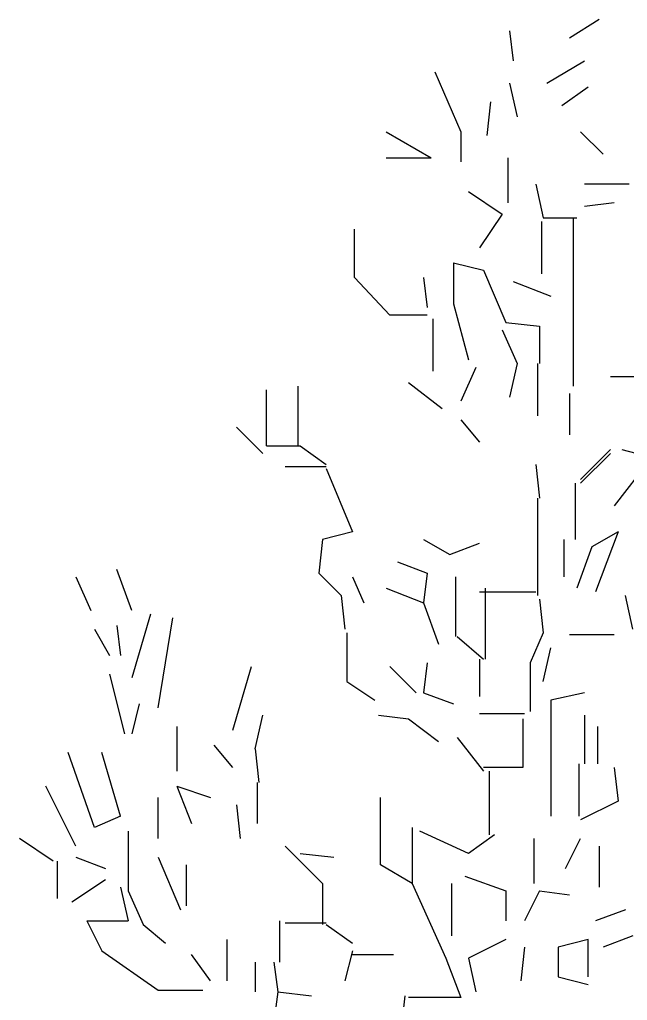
# Model space of a CAD drawing. Header units: metres. Extents: x -2.5 to 2, y 0 to 11.
# Drawn here: x -0.659 to 0.164, y 9.624 to 10.953 of the extents above; entities that cross this region are included whole.
import ezdxf

# ---------------------------------------------------------------- set-up
doc = ezdxf.new("R2010")
doc.units = ezdxf.units.M
doc.header["$LTSCALE"] = 0.2

msp = doc.modelspace()

# ---------------------------------------------------------------- linework, layer by layer
at = {"linetype": 'Continuous'}
for p, q in [((0.1258, 10.9525), (0.0853, 10.9272)), ((0.0043, 10.9373), (0.0093, 10.8968)), ((0.0043, 10.9373), (0.0093, 10.8968)), ((0.0043, 10.9373), (0.0093, 10.8968)), ((0.0043, 10.9373), (0.0093, 10.8968)), ((0.0043, 10.9373), (0.0093, 10.8968)), ((0.0043, 10.9373), (0.0093, 10.8968)), ((0.0043, 10.9373), (0.0093, 10.8968)), ((0.0043, 10.9373), (0.0093, 10.8968)), ((0.0043, 10.9373), (0.0093, 10.8968)), ((0.0043, 10.9373), (0.0093, 10.8968)), ((0.0043, 10.9373), (0.0093, 10.8968)), ((0.0043, 10.9373), (0.0093, 10.8968)), ((0.0043, 10.9373), (0.0093, 10.8968)), ((0.0043, 10.9373), (0.0093, 10.8968)), ((0.0043, 10.9373), (0.0093, 10.8968)), ((0.0043, 10.9373), (0.0093, 10.8968)), ((0.0043, 10.9373), (0.0093, 10.8968)), ((0.0043, 10.9373), (0.0093, 10.8968)), ((0.0043, 10.9373), (0.0093, 10.8968)), ((0.0549, 10.8664), (0.1056, 10.8968)), ((0.0549, 10.8664), (0.1056, 10.8968)), ((0.0549, 10.8664), (0.1056, 10.8968)), ((0.0549, 10.8664), (0.1056, 10.8968)), ((0.0549, 10.8664), (0.1056, 10.8968)), ((-0.0971, 10.8816), (-0.0616, 10.8006)), ((-0.0971, 10.8816), (-0.0616, 10.8006)), ((-0.0971, 10.8816), (-0.0616, 10.8006)), ((0.0043, 10.8664), (0.0144, 10.8208)), ((0.0043, 10.8664), (0.0144, 10.8208)), ((0.0043, 10.8664), (0.0144, 10.8208)), ((0.0043, 10.8664), (0.0144, 10.8208)), ((0.0043, 10.8664), (0.0144, 10.8208)), ((0.0043, 10.8664), (0.0144, 10.8208)), ((0.0752, 10.836), (0.1107, 10.8614)), ((0.0752, 10.836), (0.1107, 10.8614)), ((0.0752, 10.836), (0.1107, 10.8614)), ((0.0752, 10.836), (0.1107, 10.8614)), ((0.0752, 10.836), (0.1107, 10.8614)), ((-0.0261, 10.7955), (-0.0211, 10.8411)), ((-0.0261, 10.7955), (-0.0211, 10.8411)), ((-0.0261, 10.7955), (-0.0211, 10.8411)), ((-0.0261, 10.7955), (-0.0211, 10.8411)), ((-0.0261, 10.7955), (-0.0211, 10.8411)), ((-0.1629, 10.8006), (-0.1021, 10.7651)), ((-0.1629, 10.8006), (-0.1021, 10.7651)), ((-0.0616, 10.8006), (-0.0616, 10.76)), ((-0.0616, 10.8006), (-0.0616, 10.76)), ((-0.0616, 10.8006), (-0.0616, 10.76)), ((0.1005, 10.8006), (0.1309, 10.7702)), ((0.1005, 10.8006), (0.1309, 10.7702)), ((0.1005, 10.8006), (0.1309, 10.7702)), ((0.1005, 10.8006), (0.1309, 10.7702)), ((0.1005, 10.8006), (0.1309, 10.7702)), ((0.1005, 10.8006), (0.1309, 10.7702)), ((0.1005, 10.8006), (0.1309, 10.7702)), ((0.1005, 10.8006), (0.1309, 10.7702)), ((0.1005, 10.8006), (0.1309, 10.7702)), ((0.1005, 10.8006), (0.1309, 10.7702)), ((-0.1629, 10.7651), (-0.1021, 10.7651)), ((-0.1629, 10.7651), (-0.1021, 10.7651)), ((-0.1629, 10.7651), (-0.1021, 10.7651)), ((-0.1629, 10.7651), (-0.1021, 10.7651)), ((-0.1629, 10.7651), (-0.1021, 10.7651)), ((-0.1629, 10.7651), (-0.1021, 10.7651)), ((-0.1629, 10.7651), (-0.1021, 10.7651)), ((-0.1629, 10.7651), (-0.1021, 10.7651)), ((-0.1629, 10.7651), (-0.1021, 10.7651)), ((-0.1629, 10.7651), (-0.1021, 10.7651)), ((-0.1629, 10.7651), (-0.1021, 10.7651)), ((-0.1629, 10.7651), (-0.1021, 10.7651)), ((-0.1629, 10.7651), (-0.1021, 10.7651)), ((-0.1629, 10.7651), (-0.1021, 10.7651)), ((-0.1629, 10.7651), (-0.1021, 10.7651)), ((-0.1629, 10.7651), (-0.1021, 10.7651)), ((-0.1629, 10.7651), (-0.1021, 10.7651)), ((-0.1629, 10.7651), (-0.1021, 10.7651)), ((-0.1629, 10.7651), (-0.1021, 10.7651)), ((-0.1629, 10.7651), (-0.1021, 10.7651)), ((-0.1629, 10.7651), (-0.1021, 10.7651)), ((-0.1629, 10.7651), (-0.1021, 10.7651)), ((-0.1629, 10.7651), (-0.1021, 10.7651)), ((-0.1629, 10.7651), (-0.1021, 10.7651)), ((-0.1629, 10.7651), (-0.1021, 10.7651)), ((-0.1629, 10.7651), (-0.1021, 10.7651)), ((-0.1629, 10.7651), (-0.1021, 10.7651)), ((-0.1629, 10.7651), (-0.1021, 10.7651)), ((-0.1629, 10.7651), (-0.1021, 10.7651)), ((0.0017, 10.7651), (0.0017, 10.7043)), ((0.0017, 10.7651), (0.0017, 10.7043)), ((0.0017, 10.7651), (0.0017, 10.7043)), ((0.0397, 10.7296), (0.0498, 10.684)), ((0.0397, 10.7296), (0.0498, 10.684)), ((0.0397, 10.7296), (0.0498, 10.684)), ((0.0397, 10.7296), (0.0498, 10.684)), ((0.1664, 10.7296), (0.1056, 10.7296)), ((0.1664, 10.7296), (0.1056, 10.7296)), ((-0.0515, 10.7195), (-0.0059, 10.6891)), ((-0.0515, 10.7195), (-0.0059, 10.6891)), ((-0.0515, 10.7195), (-0.0059, 10.6891)), ((-0.0515, 10.7195), (-0.0059, 10.6891)), ((-0.0515, 10.7195), (-0.0059, 10.6891)), ((-0.0515, 10.7195), (-0.0059, 10.6891)), ((-0.0515, 10.7195), (-0.0059, 10.6891)), ((-0.0515, 10.7195), (-0.0059, 10.6891)), ((-0.0515, 10.7195), (-0.0059, 10.6891)), ((-0.0515, 10.7195), (-0.0059, 10.6891)), ((-0.0515, 10.7195), (-0.0059, 10.6891)), ((-0.0515, 10.7195), (-0.0059, 10.6891)), ((0.1461, 10.7043), (0.1056, 10.6992)), ((0.1461, 10.7043), (0.1056, 10.6992)), ((0.1461, 10.7043), (0.1056, 10.6992)), ((0.1461, 10.7043), (0.1056, 10.6992)), ((0.1461, 10.7043), (0.1056, 10.6992)), ((0.1461, 10.7043), (0.1056, 10.6992)), ((0.1461, 10.7043), (0.1056, 10.6992)), ((0.1461, 10.7043), (0.1056, 10.6992)), ((0.1461, 10.7043), (0.1056, 10.6992)), ((0.1461, 10.7043), (0.1056, 10.6992)), ((0.1461, 10.7043), (0.1056, 10.6992)), ((0.1461, 10.7043), (0.1056, 10.6992)), ((0.1461, 10.7043), (0.1056, 10.6992)), ((0.1461, 10.7043), (0.1056, 10.6992)), ((0.1461, 10.7043), (0.1056, 10.6992)), ((0.1461, 10.7043), (0.1056, 10.6992)), ((-0.0059, 10.6891), (-0.0363, 10.6435)), ((-0.0059, 10.6891), (-0.0363, 10.6435)), ((-0.0059, 10.6891), (-0.0363, 10.6435)), ((-0.0059, 10.6891), (-0.0363, 10.6435)), ((-0.0059, 10.6891), (-0.0363, 10.6435)), ((-0.0059, 10.6891), (-0.0363, 10.6435)), ((-0.0059, 10.6891), (-0.0363, 10.6435)), ((-0.0059, 10.6891), (-0.0363, 10.6435)), ((0.0498, 10.684), (0.0954, 10.684)), ((0.0498, 10.684), (0.0954, 10.684)), ((0.0498, 10.684), (0.0954, 10.684)), ((0.0498, 10.684), (0.0954, 10.684)), ((0.0498, 10.684), (0.0954, 10.684)), ((0.0498, 10.684), (0.0954, 10.684)), ((0.0498, 10.684), (0.0954, 10.684)), ((0.0498, 10.684), (0.0954, 10.684)), ((0.0904, 10.684), (0.0904, 10.4561)), ((0.0904, 10.684), (0.0904, 10.4561)), ((0.0904, 10.684), (0.0904, 10.4561)), ((0.0904, 10.684), (0.0904, 10.4561)), ((0.0904, 10.684), (0.0904, 10.4561)), ((0.0904, 10.684), (0.0904, 10.4561)), ((0.0904, 10.684), (0.0904, 10.4561)), ((0.0904, 10.684), (0.0904, 10.4561)), ((0.0904, 10.684), (0.0904, 10.4561)), ((-0.206, 10.603), (-0.206, 10.6688)), ((-0.206, 10.603), (-0.206, 10.6688)), ((-0.206, 10.603), (-0.206, 10.6688)), ((-0.206, 10.603), (-0.206, 10.6688)), ((-0.206, 10.603), (-0.206, 10.6688)), ((-0.206, 10.603), (-0.206, 10.6688)), ((-0.206, 10.603), (-0.206, 10.6688)), ((-0.206, 10.603), (-0.206, 10.6688)), ((0.0473, 10.679), (0.0473, 10.6081)), ((0.0473, 10.679), (0.0473, 10.6081)), ((0.0473, 10.679), (0.0473, 10.6081)), ((-0.0717, 10.6233), (-0.0312, 10.6131)), ((-0.0717, 10.6233), (-0.0717, 10.5675)), ((-0.0717, 10.6233), (-0.0312, 10.6131)), ((-0.0717, 10.6233), (-0.0717, 10.5675)), ((-0.0717, 10.6233), (-0.0312, 10.6131)), ((-0.0717, 10.6233), (-0.0717, 10.5675)), ((-0.0717, 10.6233), (-0.0312, 10.6131)), ((-0.0717, 10.6233), (-0.0717, 10.5675)), ((-0.0717, 10.6233), (-0.0717, 10.5675)), ((-0.0717, 10.6233), (-0.0312, 10.6131)), ((-0.0717, 10.6233), (-0.0717, 10.5675)), ((-0.1579, 10.5523), (-0.206, 10.603)), ((-0.1579, 10.5523), (-0.206, 10.603)), ((-0.1579, 10.5523), (-0.206, 10.603)), ((-0.1579, 10.5523), (-0.206, 10.603)), ((-0.1579, 10.5523), (-0.206, 10.603)), ((-0.1579, 10.5523), (-0.206, 10.603)), ((-0.1579, 10.5523), (-0.206, 10.603)), ((-0.1579, 10.5523), (-0.206, 10.603)), ((-0.1123, 10.603), (-0.1072, 10.5625)), ((-0.1123, 10.603), (-0.1072, 10.5625)), ((-0.1123, 10.603), (-0.1072, 10.5625)), ((-0.1123, 10.603), (-0.1072, 10.5625)), ((-0.1123, 10.603), (-0.1072, 10.5625)), ((-0.1123, 10.603), (-0.1072, 10.5625)), ((-0.1123, 10.603), (-0.1072, 10.5625)), ((-0.1123, 10.603), (-0.1072, 10.5625)), ((-0.1123, 10.603), (-0.1072, 10.5625)), ((-0.0312, 10.6131), (-0.0008, 10.5422)), ((-0.0312, 10.6131), (-0.0008, 10.5422)), ((-0.0312, 10.6131), (-0.0008, 10.5422)), ((-0.0312, 10.6131), (-0.0008, 10.5422)), ((-0.0312, 10.6131), (-0.0008, 10.5422)), ((-0.0312, 10.6131), (-0.0008, 10.5422)), ((-0.0312, 10.6131), (-0.0008, 10.5422)), ((-0.0312, 10.6131), (-0.0008, 10.5422)), ((-0.0312, 10.6131), (-0.0008, 10.5422)), ((-0.0312, 10.6131), (-0.0008, 10.5422)), ((0.0093, 10.5979), (0.06, 10.5777)), ((0.0093, 10.5979), (0.06, 10.5777)), ((0.0093, 10.5979), (0.06, 10.5777)), ((-0.0717, 10.5675), (-0.0515, 10.4915)), ((-0.0717, 10.5675), (-0.0515, 10.4915)), ((-0.0717, 10.5675), (-0.0515, 10.4915)), ((-0.0717, 10.5675), (-0.0515, 10.4915)), ((-0.0717, 10.5675), (-0.0515, 10.4915)), ((-0.0717, 10.5675), (-0.0515, 10.4915)), ((-0.0717, 10.5675), (-0.0515, 10.4915)), ((-0.0717, 10.5675), (-0.0515, 10.4915)), ((-0.1072, 10.5523), (-0.1579, 10.5523)), ((-0.1072, 10.5523), (-0.1579, 10.5523)), ((-0.1072, 10.5523), (-0.1579, 10.5523)), ((-0.1072, 10.5523), (-0.1579, 10.5523)), ((-0.1072, 10.5523), (-0.1579, 10.5523)), ((-0.1072, 10.5523), (-0.1579, 10.5523)), ((-0.1072, 10.5523), (-0.1579, 10.5523)), ((-0.1072, 10.5523), (-0.1579, 10.5523)), ((-0.0996, 10.5473), (-0.0996, 10.4763)), ((-0.0996, 10.5473), (-0.0996, 10.4763)), ((-0.0996, 10.5473), (-0.0996, 10.4763)), ((-0.0996, 10.5473), (-0.0996, 10.4763)), ((-0.0008, 10.5422), (0.0448, 10.5371)), ((-0.0008, 10.5422), (0.0448, 10.5371)), ((-0.0008, 10.5422), (0.0448, 10.5371)), ((-0.0008, 10.5422), (0.0448, 10.5371)), ((-0.0008, 10.5422), (0.0448, 10.5371)), ((-0.0008, 10.5422), (0.0448, 10.5371)), ((-0.0008, 10.5422), (0.0448, 10.5371)), ((-0.0008, 10.5422), (0.0448, 10.5371)), ((-0.0008, 10.5422), (0.0448, 10.5371)), ((-0.0008, 10.5422), (0.0448, 10.5371)), ((-0.0008, 10.5422), (0.0448, 10.5371)), ((-0.0008, 10.5422), (0.0448, 10.5371)), ((-0.0008, 10.5422), (0.0448, 10.5371)), ((-0.0008, 10.5422), (0.0448, 10.5371)), ((-0.0008, 10.5422), (0.0448, 10.5371)), ((-0.0008, 10.5422), (0.0448, 10.5371)), ((-0.0008, 10.5422), (0.0448, 10.5371)), ((0.0448, 10.5371), (0.0448, 10.4865)), ((0.0448, 10.5371), (0.0448, 10.4865)), ((-0.0059, 10.5321), (0.0144, 10.4865)), ((-0.0059, 10.5321), (0.0144, 10.4865)), ((-0.0059, 10.5321), (0.0144, 10.4865)), ((-0.0059, 10.5321), (0.0144, 10.4865)), ((-0.0059, 10.5321), (0.0144, 10.4865)), ((-0.0059, 10.5321), (0.0144, 10.4865)), ((-0.0059, 10.5321), (0.0144, 10.4865)), ((-0.0059, 10.5321), (0.0144, 10.4865)), ((-0.0059, 10.5321), (0.0144, 10.4865)), ((-0.0059, 10.5321), (0.0144, 10.4865)), ((0.0144, 10.4865), (0.0043, 10.4409)), ((0.0144, 10.4865), (0.0043, 10.4409)), ((0.0144, 10.4865), (0.0043, 10.4409)), ((0.0144, 10.4865), (0.0043, 10.4409)), ((0.0422, 10.4865), (0.0422, 10.4156)), ((0.0422, 10.4865), (0.0422, 10.4156)), ((0.0422, 10.4865), (0.0422, 10.4156)), ((0.0422, 10.4865), (0.0422, 10.4156)), ((0.0422, 10.4865), (0.0422, 10.4156)), ((0.0422, 10.4865), (0.0422, 10.4156)), ((0.0422, 10.4865), (0.0422, 10.4156)), ((0.0422, 10.4865), (0.0422, 10.4156)), ((-0.0413, 10.4814), (-0.0616, 10.4358)), ((-0.0413, 10.4814), (-0.0616, 10.4358)), ((-0.0413, 10.4814), (-0.0616, 10.4358)), ((-0.0413, 10.4814), (-0.0616, 10.4358)), ((-0.282, 10.375), (-0.282, 10.4561)), ((-0.282, 10.375), (-0.282, 10.4561)), ((-0.282, 10.375), (-0.282, 10.4561)), ((-0.282, 10.375), (-0.282, 10.4561)), ((-0.282, 10.375), (-0.282, 10.4561)), ((-0.282, 10.375), (-0.282, 10.4561)), ((-0.282, 10.375), (-0.282, 10.4561)), ((-0.1325, 10.4611), (-0.0869, 10.4257)), ((-0.1325, 10.4611), (-0.0869, 10.4257)), ((-0.1325, 10.4611), (-0.0869, 10.4257)), ((-0.1325, 10.4611), (-0.0869, 10.4257)), ((-0.1325, 10.4611), (-0.0869, 10.4257)), ((-0.1325, 10.4611), (-0.0869, 10.4257)), ((-0.1325, 10.4611), (-0.0869, 10.4257)), ((-0.1325, 10.4611), (-0.0869, 10.4257)), ((0.2424, 10.4687), (0.141, 10.4687)), ((0.2424, 10.4687), (0.141, 10.4687)), ((-0.325, 10.375), (-0.325, 10.451)), ((-0.325, 10.375), (-0.325, 10.451)), ((-0.325, 10.375), (-0.325, 10.451)), ((0.0853, 10.4459), (0.0853, 10.3902)), ((0.0853, 10.4459), (0.0853, 10.3902)), ((0.0853, 10.4459), (0.0853, 10.3902)), ((0.0853, 10.4459), (0.0853, 10.3902)), ((0.0853, 10.4459), (0.0853, 10.3902)), ((0.0853, 10.4459), (0.0853, 10.3902)), ((-0.0616, 10.4105), (-0.0363, 10.3801)), ((-0.0616, 10.4105), (-0.0363, 10.3801)), ((-0.0616, 10.4105), (-0.0363, 10.3801)), ((-0.0616, 10.4105), (-0.0363, 10.3801)), ((-0.0616, 10.4105), (-0.0363, 10.3801)), ((-0.0616, 10.4105), (-0.0363, 10.3801)), ((-0.3301, 10.3649), (-0.3656, 10.4004)), ((-0.3301, 10.3649), (-0.3656, 10.4004)), ((-0.3301, 10.3649), (-0.3656, 10.4004)), ((-0.325, 10.375), (-0.2794, 10.375)), ((-0.325, 10.375), (-0.2794, 10.375)), ((-0.2794, 10.375), (-0.244, 10.3497)), ((0.141, 10.37), (0.1005, 10.3294)), ((0.141, 10.37), (0.1005, 10.3294)), ((0.141, 10.37), (0.1005, 10.3294)), ((0.141, 10.37), (0.1005, 10.3294)), ((0.141, 10.37), (0.1005, 10.3294)), ((0.141, 10.37), (0.1005, 10.3294)), ((0.141, 10.37), (0.1005, 10.3294)), ((0.141, 10.37), (0.1005, 10.3294)), ((0.141, 10.37), (0.1005, 10.3294)), ((0.141, 10.37), (0.1005, 10.3294)), ((0.141, 10.37), (0.1005, 10.3294)), ((0.141, 10.37), (0.1005, 10.3294)), ((0.141, 10.37), (0.1005, 10.3294)), ((0.141, 10.37), (0.1005, 10.3294)), ((0.141, 10.37), (0.1005, 10.3294)), ((0.141, 10.37), (0.1005, 10.3294)), ((0.141, 10.37), (0.1005, 10.3294)), ((0.141, 10.37), (0.1005, 10.3294)), ((0.141, 10.37), (0.1005, 10.3294)), ((0.141, 10.3649), (0.1005, 10.3244)), ((0.141, 10.3649), (0.1005, 10.3244)), ((0.141, 10.3649), (0.1005, 10.3244)), ((0.141, 10.3649), (0.1005, 10.3244)), ((0.141, 10.3649), (0.1005, 10.3244)), ((0.141, 10.3649), (0.1005, 10.3244)), ((0.1562, 10.37), (0.1968, 10.3598)), ((0.1562, 10.37), (0.1968, 10.3598)), ((0.1562, 10.37), (0.1968, 10.3598)), ((0.1562, 10.37), (0.1968, 10.3598)), ((0.1562, 10.37), (0.1968, 10.3598)), ((0.1562, 10.37), (0.1968, 10.3598)), ((0.1562, 10.37), (0.1968, 10.3598)), ((0.1562, 10.37), (0.1968, 10.3598)), ((0.1562, 10.37), (0.1968, 10.3598)), ((0.0397, 10.3497), (0.0448, 10.3041)), ((0.0397, 10.3497), (0.0448, 10.3041)), ((0.0397, 10.3497), (0.0448, 10.3041)), ((0.0397, 10.3497), (0.0448, 10.3041)), ((0.1968, 10.3598), (0.1461, 10.294)), ((-0.2997, 10.3472), (-0.244, 10.3472)), ((-0.2997, 10.3472), (-0.244, 10.3472)), ((-0.2997, 10.3472), (-0.244, 10.3472)), ((-0.2997, 10.3472), (-0.244, 10.3472)), ((-0.2997, 10.3472), (-0.244, 10.3472)), ((-0.2997, 10.3472), (-0.244, 10.3472)), ((-0.2997, 10.3472), (-0.244, 10.3472)), ((-0.2997, 10.3472), (-0.244, 10.3472)), ((-0.2997, 10.3472), (-0.244, 10.3472)), ((-0.2997, 10.3472), (-0.244, 10.3472)), ((-0.2997, 10.3472), (-0.244, 10.3472)), ((-0.2997, 10.3472), (-0.244, 10.3472)), ((-0.2997, 10.3472), (-0.244, 10.3472)), ((-0.2997, 10.3472), (-0.244, 10.3472)), ((-0.244, 10.3446), (-0.2085, 10.2585)), ((-0.244, 10.3446), (-0.2085, 10.2585)), ((0.0929, 10.3244), (0.0929, 10.2484)), ((0.0929, 10.3244), (0.0929, 10.2484)), ((0.0929, 10.3244), (0.0929, 10.2484)), ((0.0929, 10.3244), (0.0929, 10.2484)), ((0.0929, 10.3244), (0.0929, 10.2484)), ((0.0929, 10.3244), (0.0929, 10.2484)), ((0.0929, 10.3244), (0.0929, 10.2484)), ((0.0929, 10.3244), (0.0929, 10.2484)), ((0.0929, 10.3244), (0.0929, 10.2484)), ((0.0929, 10.3244), (0.0929, 10.2484)), ((0.0929, 10.3244), (0.0929, 10.2484)), ((0.0422, 10.3041), (0.0422, 10.1724)), ((0.0422, 10.3041), (0.0422, 10.1724)), ((0.0422, 10.3041), (0.0422, 10.1724)), ((0.0422, 10.3041), (0.0422, 10.1724)), ((0.0422, 10.3041), (0.0422, 10.1724)), ((-0.2085, 10.2585), (-0.249, 10.2484)), ((-0.2085, 10.2585), (-0.249, 10.2484)), ((-0.2085, 10.2585), (-0.249, 10.2484)), ((0.1512, 10.2585), (0.1157, 10.2382)), ((0.1512, 10.2585), (0.1157, 10.2382)), ((0.1512, 10.2585), (0.1157, 10.2382)), ((0.1512, 10.2585), (0.1208, 10.1774)), ((-0.249, 10.2484), (-0.2541, 10.2028)), ((-0.249, 10.2484), (-0.2541, 10.2028)), ((-0.249, 10.2484), (-0.2541, 10.2028)), ((-0.1123, 10.2484), (-0.0768, 10.2281)), ((-0.1123, 10.2484), (-0.0768, 10.2281)), ((-0.1123, 10.2484), (-0.0768, 10.2281)), ((-0.0768, 10.2281), (-0.0363, 10.2433)), ((-0.0768, 10.2281), (-0.0363, 10.2433)), ((-0.0768, 10.2281), (-0.0363, 10.2433)), ((0.0777, 10.2484), (0.0777, 10.1977)), ((0.0777, 10.2484), (0.0777, 10.1977)), ((0.0777, 10.2484), (0.0777, 10.1977)), ((0.0777, 10.2484), (0.0777, 10.1977)), ((0.0777, 10.2484), (0.0777, 10.1977)), ((0.0777, 10.2484), (0.0777, 10.1977)), ((0.0777, 10.2484), (0.0777, 10.1977)), ((0.1157, 10.2382), (0.0954, 10.1825)), ((0.1157, 10.2382), (0.0954, 10.1825)), ((0.1157, 10.2382), (0.0954, 10.1825)), ((-0.1477, 10.218), (-0.1072, 10.2028)), ((-0.1477, 10.218), (-0.1072, 10.2028)), ((-0.1477, 10.218), (-0.1072, 10.2028)), ((-0.1477, 10.218), (-0.1072, 10.2028)), ((-0.1477, 10.218), (-0.1072, 10.2028)), ((-0.1477, 10.218), (-0.1072, 10.2028)), ((-0.1477, 10.218), (-0.1072, 10.2028)), ((-0.1477, 10.218), (-0.1072, 10.2028)), ((-0.5074, 10.1521), (-0.5277, 10.2078)), ((-0.5074, 10.1521), (-0.5277, 10.2078)), ((-0.5074, 10.1521), (-0.5277, 10.2078)), ((-0.5074, 10.1521), (-0.5277, 10.2078)), ((-0.5074, 10.1521), (-0.5277, 10.2078)), ((-0.5074, 10.1521), (-0.5277, 10.2078)), ((-0.5834, 10.1977), (-0.5631, 10.1521)), ((-0.5834, 10.1977), (-0.5631, 10.1521)), ((-0.2541, 10.2028), (-0.2237, 10.1724)), ((-0.2541, 10.2028), (-0.2237, 10.1724)), ((-0.2541, 10.2028), (-0.2237, 10.1724)), ((-0.2085, 10.1977), (-0.1933, 10.1623)), ((-0.1072, 10.2028), (-0.1123, 10.1623)), ((-0.1072, 10.2028), (-0.1123, 10.1623)), ((-0.1072, 10.2028), (-0.1123, 10.1623)), ((-0.1072, 10.2028), (-0.1123, 10.1623)), ((-0.1072, 10.2028), (-0.1123, 10.1623)), ((-0.1072, 10.2028), (-0.1123, 10.1623)), ((-0.1072, 10.2028), (-0.1123, 10.1623)), ((-0.0692, 10.1977), (-0.0692, 10.1167)), ((-0.0692, 10.1977), (-0.0692, 10.1167)), ((-0.1629, 10.1825), (-0.1123, 10.1623)), ((-0.1629, 10.1825), (-0.1123, 10.1623)), ((-0.1629, 10.1825), (-0.1123, 10.1623)), ((-0.1629, 10.1825), (-0.1123, 10.1623)), ((-0.1629, 10.1825), (-0.1123, 10.1623)), ((-0.1629, 10.1825), (-0.1123, 10.1623)), ((-0.1629, 10.1825), (-0.1123, 10.1623)), ((-0.0363, 10.1774), (0.0397, 10.1774)), ((-0.0363, 10.1774), (0.0397, 10.1774)), ((-0.0363, 10.1774), (0.0397, 10.1774)), ((-0.0363, 10.1774), (0.0397, 10.1774)), ((-0.0363, 10.1774), (0.0397, 10.1774)), ((-0.0363, 10.1774), (0.0397, 10.1774)), ((-0.0363, 10.1774), (0.0397, 10.1774)), ((-0.0363, 10.1774), (0.0397, 10.1774)), ((-0.0287, 10.1825), (-0.0287, 10.0863)), ((-0.0287, 10.1825), (-0.0287, 10.0863)), ((-0.0287, 10.1825), (-0.0287, 10.0863)), ((-0.0287, 10.1825), (-0.0287, 10.0863)), ((-0.0287, 10.1825), (-0.0287, 10.0863)), ((-0.2237, 10.1724), (-0.2187, 10.1268)), ((-0.2237, 10.1724), (-0.2187, 10.1268)), ((-0.2237, 10.1724), (-0.2187, 10.1268)), ((0.0448, 10.1673), (0.0498, 10.1217)), ((0.0448, 10.1673), (0.0498, 10.1217)), ((0.0448, 10.1673), (0.0498, 10.1217)), ((0.0448, 10.1673), (0.0498, 10.1217)), ((0.1714, 10.1268), (0.1613, 10.1724)), ((-0.1123, 10.1623), (-0.092, 10.1065)), ((-0.1123, 10.1623), (-0.092, 10.1065)), ((-0.1123, 10.1623), (-0.092, 10.1065)), ((-0.1123, 10.1623), (-0.092, 10.1065)), ((-0.4821, 10.1471), (-0.5074, 10.0609)), ((-0.4821, 10.1471), (-0.5074, 10.0609)), ((-0.4821, 10.1471), (-0.5074, 10.0609)), ((-0.4821, 10.1471), (-0.5074, 10.0609)), ((-0.4821, 10.1471), (-0.5074, 10.0609)), ((-0.4719, 10.0204), (-0.4517, 10.142)), ((-0.4719, 10.0204), (-0.4517, 10.142)), ((-0.5581, 10.1268), (-0.5378, 10.0913)), ((-0.5581, 10.1268), (-0.5378, 10.0913)), ((-0.5581, 10.1268), (-0.5378, 10.0913)), ((-0.5581, 10.1268), (-0.5378, 10.0913)), ((-0.5581, 10.1268), (-0.5378, 10.0913)), ((-0.5277, 10.1319), (-0.5226, 10.0913)), ((-0.5277, 10.1319), (-0.5226, 10.0913)), ((-0.5277, 10.1319), (-0.5226, 10.0913)), ((-0.5277, 10.1319), (-0.5226, 10.0913)), ((-0.5277, 10.1319), (-0.5226, 10.0913)), ((-0.5277, 10.1319), (-0.5226, 10.0913)), ((-0.2161, 10.1217), (-0.2161, 10.0559)), ((-0.2161, 10.1217), (-0.2161, 10.0559)), ((-0.2161, 10.1217), (-0.2161, 10.0559)), ((-0.2161, 10.1217), (-0.2161, 10.0559)), ((-0.2161, 10.1217), (-0.2161, 10.0559)), ((-0.2161, 10.1217), (-0.2161, 10.0559)), ((-0.2161, 10.1217), (-0.2161, 10.0559)), ((-0.2161, 10.1217), (-0.2161, 10.0559)), ((-0.2161, 10.1217), (-0.2161, 10.0559)), ((-0.2161, 10.1217), (-0.2161, 10.0559)), ((-0.2161, 10.1217), (-0.2161, 10.0559)), ((-0.2161, 10.1217), (-0.2161, 10.0559)), ((-0.2161, 10.1217), (-0.2161, 10.0559)), ((-0.2161, 10.1217), (-0.2161, 10.0559)), ((-0.2161, 10.1217), (-0.2161, 10.0559)), ((-0.2161, 10.1217), (-0.2161, 10.0559)), ((-0.2161, 10.1217), (-0.2161, 10.0559)), ((-0.2161, 10.1217), (-0.2161, 10.0559)), ((-0.2161, 10.1217), (-0.2161, 10.0559)), ((-0.2161, 10.1217), (-0.2161, 10.0559)), ((-0.0667, 10.1167), (-0.0312, 10.0863)), ((0.0498, 10.1217), (0.0321, 10.0812)), ((0.1461, 10.1192), (0.0853, 10.1192)), ((0.1461, 10.1192), (0.0853, 10.1192)), ((0.1461, 10.1192), (0.0853, 10.1192)), ((0.0498, 10.0559), (0.06, 10.1015)), ((-0.0363, 10.0863), (-0.0363, 10.0356)), ((-0.3706, 9.99), (-0.3453, 10.0761)), ((-0.3706, 9.99), (-0.3453, 10.0761)), ((-0.3706, 9.99), (-0.3453, 10.0761)), ((-0.3706, 9.99), (-0.3453, 10.0761)), ((-0.3706, 9.99), (-0.3453, 10.0761)), ((-0.3706, 9.99), (-0.3453, 10.0761)), ((-0.1224, 10.0407), (-0.1579, 10.0761)), ((-0.1224, 10.0407), (-0.1579, 10.0761)), ((-0.1224, 10.0407), (-0.1579, 10.0761)), ((-0.1224, 10.0407), (-0.1579, 10.0761)), ((-0.1224, 10.0407), (-0.1579, 10.0761)), ((-0.1224, 10.0407), (-0.1579, 10.0761)), ((-0.1072, 10.0812), (-0.1123, 10.0407)), ((-0.1072, 10.0812), (-0.1123, 10.0407)), ((-0.1072, 10.0812), (-0.1123, 10.0407)), ((-0.1072, 10.0812), (-0.1123, 10.0407)), ((-0.1072, 10.0812), (-0.1123, 10.0407)), ((-0.1072, 10.0812), (-0.1123, 10.0407)), ((0.0321, 10.0812), (0.0321, 10.0153)), ((-0.5378, 10.066), (-0.5175, 9.9849)), ((-0.5378, 10.066), (-0.5175, 9.9849)), ((-0.5378, 10.066), (-0.5175, 9.9849)), ((-0.5378, 10.066), (-0.5175, 9.9849)), ((-0.2161, 10.0559), (-0.1781, 10.0305)), ((-0.2161, 10.0559), (-0.1781, 10.0305)), ((-0.2161, 10.0559), (-0.1781, 10.0305)), ((-0.2161, 10.0559), (-0.1781, 10.0305)), ((-0.2161, 10.0559), (-0.1781, 10.0305)), ((-0.2161, 10.0559), (-0.1781, 10.0305)), ((-0.2161, 10.0559), (-0.1781, 10.0305)), ((-0.2161, 10.0559), (-0.1781, 10.0305)), ((-0.2161, 10.0559), (-0.1781, 10.0305)), ((-0.2161, 10.0559), (-0.1781, 10.0305)), ((-0.2161, 10.0559), (-0.1781, 10.0305)), ((-0.2161, 10.0559), (-0.1781, 10.0305)), ((-0.2161, 10.0559), (-0.1781, 10.0305)), ((-0.2161, 10.0559), (-0.1781, 10.0305)), ((-0.2161, 10.0559), (-0.1781, 10.0305)), ((-0.2161, 10.0559), (-0.1781, 10.0305)), ((-0.2161, 10.0559), (-0.1781, 10.0305)), ((-0.2161, 10.0559), (-0.1781, 10.0305)), ((-0.2161, 10.0559), (-0.1781, 10.0305)), ((-0.2161, 10.0559), (-0.1781, 10.0305)), ((-0.1123, 10.0407), (-0.0717, 10.0255)), ((-0.1123, 10.0407), (-0.0717, 10.0255)), ((-0.1123, 10.0407), (-0.0717, 10.0255)), ((-0.1123, 10.0407), (-0.0717, 10.0255)), ((-0.1123, 10.0407), (-0.0717, 10.0255)), ((-0.1123, 10.0407), (-0.0717, 10.0255)), ((-0.1123, 10.0407), (-0.0717, 10.0255)), ((-0.1123, 10.0407), (-0.0717, 10.0255)), ((-0.1123, 10.0407), (-0.0717, 10.0255)), ((-0.1123, 10.0407), (-0.0717, 10.0255)), ((-0.1123, 10.0407), (-0.0717, 10.0255)), ((-0.1123, 10.0407), (-0.0717, 10.0255)), ((0.1056, 10.0407), (0.06, 10.0305)), ((0.06, 10.0305), (0.06, 9.8735)), ((-0.4973, 10.0255), (-0.5074, 9.9849)), ((-0.4973, 10.0255), (-0.5074, 9.9849)), ((-0.4973, 10.0255), (-0.5074, 9.9849)), ((-0.4973, 10.0255), (-0.5074, 9.9849)), ((-0.4973, 10.0255), (-0.5074, 9.9849)), ((-0.3402, 9.9647), (-0.3301, 10.0103)), ((-0.3402, 9.9647), (-0.3301, 10.0103)), ((-0.3402, 9.9647), (-0.3301, 10.0103)), ((-0.1731, 10.0103), (-0.1325, 10.0052)), ((-0.1731, 10.0103), (-0.1325, 10.0052)), ((-0.1731, 10.0103), (-0.1325, 10.0052)), ((-0.1731, 10.0103), (-0.1325, 10.0052)), ((-0.1325, 10.0052), (-0.092, 9.9748)), ((-0.1325, 10.0052), (-0.092, 9.9748)), ((-0.1325, 10.0052), (-0.092, 9.9748)), ((-0.0363, 10.0128), (0.0245, 10.0128)), ((-0.0363, 10.0128), (0.0245, 10.0128)), ((0.022, 10.0052), (0.022, 9.9394)), ((0.022, 10.0052), (0.022, 9.9394)), ((0.022, 10.0052), (0.022, 9.9394)), ((0.022, 10.0052), (0.022, 9.9394)), ((0.022, 10.0052), (0.022, 9.9394)), ((0.022, 10.0052), (0.022, 9.9394)), ((0.1056, 10.0103), (0.1056, 9.9444)), ((0.1056, 10.0103), (0.1056, 9.9444)), ((-0.4466, 9.9951), (-0.4466, 9.9343)), ((-0.4466, 9.9951), (-0.4466, 9.9343)), ((-0.4466, 9.9951), (-0.4466, 9.9343)), ((-0.4466, 9.9951), (-0.4466, 9.9343)), ((-0.4466, 9.9951), (-0.4466, 9.9343)), ((-0.4466, 9.9951), (-0.4466, 9.9343)), ((0.1233, 9.9951), (0.1233, 9.9444)), ((0.1233, 9.9951), (0.1233, 9.9444)), ((-0.0667, 9.9799), (-0.0312, 9.9343)), ((-0.3706, 9.9394), (-0.396, 9.9697)), ((-0.3706, 9.9394), (-0.396, 9.9697)), ((-0.3706, 9.9394), (-0.396, 9.9697)), ((-0.3706, 9.9394), (-0.396, 9.9697)), ((-0.3706, 9.9394), (-0.396, 9.9697)), ((-0.3402, 9.9647), (-0.3352, 9.9191)), ((-0.3402, 9.9647), (-0.3352, 9.9191)), ((-0.3402, 9.9647), (-0.3352, 9.9191)), ((-0.3402, 9.9647), (-0.3352, 9.9191)), ((-0.5581, 9.8583), (-0.5935, 9.9596)), ((-0.5581, 9.8583), (-0.5935, 9.9596)), ((-0.5581, 9.8583), (-0.5935, 9.9596)), ((-0.5581, 9.8583), (-0.5935, 9.9596)), ((-0.5581, 9.8583), (-0.5935, 9.9596)), ((-0.5226, 9.8735), (-0.5479, 9.9596)), ((-0.5226, 9.8735), (-0.5479, 9.9596)), ((-0.5226, 9.8735), (-0.5479, 9.9596)), ((-0.5226, 9.8735), (-0.5479, 9.9596)), ((-0.5226, 9.8735), (-0.5479, 9.9596)), ((-0.5226, 9.8735), (-0.5479, 9.9596)), ((-0.5226, 9.8735), (-0.5479, 9.9596)), ((-0.5226, 9.8735), (-0.5479, 9.9596)), ((0.022, 9.9394), (-0.0312, 9.9394)), ((0.022, 9.9394), (-0.0312, 9.9394)), ((0.022, 9.9394), (-0.0312, 9.9394)), ((0.022, 9.9394), (-0.0312, 9.9394)), ((0.022, 9.9394), (-0.0312, 9.9394)), ((0.022, 9.9394), (-0.0312, 9.9394)), ((0.098, 9.9444), (0.098, 9.8735)), ((0.098, 9.9444), (0.098, 9.8735)), ((0.098, 9.9444), (0.098, 9.8735)), ((0.1461, 9.9394), (0.1512, 9.8938)), ((0.1461, 9.9394), (0.1512, 9.8938)), ((0.1461, 9.9394), (0.1512, 9.8938)), ((0.1461, 9.9394), (0.1512, 9.8938)), ((0.1461, 9.9394), (0.1512, 9.8938)), ((-0.0236, 9.9343), (-0.0236, 9.8482)), ((-0.0236, 9.9343), (-0.0236, 9.8482)), ((-0.0236, 9.9343), (-0.0236, 9.8482)), ((-0.0236, 9.9343), (-0.0236, 9.8482)), ((-0.5834, 9.833), (-0.6239, 9.914)), ((-0.5834, 9.833), (-0.6239, 9.914)), ((-0.5834, 9.833), (-0.6239, 9.914)), ((-0.5834, 9.833), (-0.6239, 9.914)), ((-0.5834, 9.833), (-0.6239, 9.914)), ((-0.4466, 9.914), (-0.401, 9.8988)), ((-0.4466, 9.914), (-0.4264, 9.8634)), ((-0.4466, 9.914), (-0.401, 9.8988)), ((-0.4466, 9.914), (-0.401, 9.8988)), ((-0.4466, 9.914), (-0.401, 9.8988)), ((-0.4466, 9.914), (-0.4264, 9.8634)), ((-0.4466, 9.914), (-0.401, 9.8988)), ((-0.4466, 9.914), (-0.4264, 9.8634)), ((-0.3377, 9.9191), (-0.3377, 9.8634)), ((-0.3377, 9.9191), (-0.3377, 9.8634)), ((-0.3377, 9.9191), (-0.3377, 9.8634)), ((-0.4719, 9.8431), (-0.4719, 9.8988)), ((-0.4719, 9.8431), (-0.4719, 9.8988)), ((-0.4719, 9.8431), (-0.4719, 9.8988)), ((-0.4719, 9.8431), (-0.4719, 9.8988)), ((-0.4719, 9.8431), (-0.4719, 9.8988)), ((-0.4719, 9.8431), (-0.4719, 9.8988)), ((-0.4719, 9.8431), (-0.4719, 9.8988)), ((-0.4719, 9.8431), (-0.4719, 9.8988)), ((-0.1705, 9.8076), (-0.1705, 9.8988)), ((-0.3656, 9.8887), (-0.3605, 9.8431)), ((-0.3656, 9.8887), (-0.3605, 9.8431)), ((-0.3656, 9.8887), (-0.3605, 9.8431)), ((-0.3656, 9.8887), (-0.3605, 9.8431)), ((0.1512, 9.8938), (0.1005, 9.8684)), ((0.1512, 9.8938), (0.1005, 9.8684)), ((0.1512, 9.8938), (0.1005, 9.8684)), ((0.1512, 9.8938), (0.1005, 9.8684)), ((0.1512, 9.8938), (0.1005, 9.8684)), ((-0.5226, 9.8735), (-0.5581, 9.8583)), ((-0.5226, 9.8735), (-0.5581, 9.8583)), ((-0.1275, 9.8583), (-0.1275, 9.7823)), ((-0.1275, 9.8583), (-0.1275, 9.7823)), ((-0.1275, 9.8583), (-0.1275, 9.7823)), ((-0.5125, 9.8532), (-0.5125, 9.7722)), ((-0.5125, 9.8532), (-0.5125, 9.7722)), ((-0.5125, 9.8532), (-0.5125, 9.7722)), ((-0.5125, 9.8532), (-0.5125, 9.7722)), ((-0.5125, 9.8532), (-0.5125, 9.7722)), ((-0.5125, 9.8532), (-0.5125, 9.7722)), ((-0.0515, 9.8228), (-0.1173, 9.8532)), ((-0.0515, 9.8228), (-0.1173, 9.8532)), ((-0.0515, 9.8228), (-0.1173, 9.8532)), ((-0.016, 9.8482), (-0.0515, 9.8228)), ((-0.016, 9.8482), (-0.0515, 9.8228)), ((-0.6138, 9.8127), (-0.6594, 9.8431)), ((-0.6138, 9.8127), (-0.6594, 9.8431)), ((-0.6138, 9.8127), (-0.6594, 9.8431)), ((-0.6138, 9.8127), (-0.6594, 9.8431)), ((-0.2997, 9.833), (-0.249, 9.7823)), ((0.0372, 9.8431), (0.0372, 9.7823)), ((0.0372, 9.8431), (0.0372, 9.7823)), ((0.0372, 9.8431), (0.0372, 9.7823)), ((0.0802, 9.8026), (0.1005, 9.8431)), ((0.1258, 9.833), (0.1258, 9.7772)), ((-0.2794, 9.8228), (-0.2338, 9.8178)), ((-0.2794, 9.8228), (-0.2338, 9.8178)), ((-0.2794, 9.8228), (-0.2338, 9.8178)), ((-0.2794, 9.8228), (-0.2338, 9.8178)), ((-0.2794, 9.8228), (-0.2338, 9.8178)), ((-0.2794, 9.8228), (-0.2338, 9.8178)), ((-0.2794, 9.8228), (-0.2338, 9.8178)), ((-0.2794, 9.8228), (-0.2338, 9.8178)), ((-0.2794, 9.8228), (-0.2338, 9.8178)), ((-0.6087, 9.8127), (-0.6087, 9.762)), ((-0.6087, 9.8127), (-0.6087, 9.762)), ((-0.6087, 9.8127), (-0.6087, 9.762)), ((-0.5834, 9.8178), (-0.5429, 9.8026)), ((-0.5834, 9.8178), (-0.5429, 9.8026)), ((-0.5834, 9.8178), (-0.5429, 9.8026)), ((-0.5834, 9.8178), (-0.5429, 9.8026)), ((-0.4719, 9.8178), (-0.4416, 9.7468)), ((-0.4719, 9.8178), (-0.4416, 9.7468)), ((-0.4719, 9.8178), (-0.4416, 9.7468)), ((-0.4719, 9.8178), (-0.4416, 9.7468)), ((-0.4719, 9.8178), (-0.4416, 9.7468)), ((-0.4719, 9.8178), (-0.4416, 9.7468)), ((-0.4719, 9.8178), (-0.4416, 9.7468)), ((-0.4339, 9.8076), (-0.4339, 9.7519)), ((-0.1275, 9.7823), (-0.1705, 9.8076)), ((-0.0565, 9.7924), (-0.0008, 9.7722)), ((-0.5429, 9.7874), (-0.5885, 9.757)), ((-0.5429, 9.7874), (-0.5885, 9.757)), ((-0.5429, 9.7874), (-0.5885, 9.757)), ((-0.5429, 9.7874), (-0.5885, 9.757)), ((-0.5429, 9.7874), (-0.5885, 9.757)), ((-0.5429, 9.7874), (-0.5885, 9.757)), ((-0.5429, 9.7874), (-0.5885, 9.757)), ((-0.5429, 9.7874), (-0.5885, 9.757)), ((-0.249, 9.7823), (-0.249, 9.7266)), ((-0.1275, 9.7823), (-0.0819, 9.681)), ((-0.1275, 9.7823), (-0.0819, 9.681)), ((-0.1275, 9.7823), (-0.0819, 9.681)), ((-0.0743, 9.7823), (-0.0743, 9.7114)), ((-0.0743, 9.7823), (-0.0743, 9.7114)), ((-0.0743, 9.7823), (-0.0743, 9.7114)), ((-0.0743, 9.7823), (-0.0743, 9.7114)), ((-0.0743, 9.7823), (-0.0743, 9.7114)), ((-0.0743, 9.7823), (-0.0743, 9.7114)), ((-0.5226, 9.7772), (-0.5125, 9.7316)), ((-0.5226, 9.7772), (-0.5125, 9.7316)), ((-0.5125, 9.7722), (-0.4922, 9.7266)), ((-0.5125, 9.7722), (-0.4922, 9.7266)), ((-0.5125, 9.7722), (-0.4922, 9.7266)), ((-0.5125, 9.7722), (-0.4922, 9.7266)), ((-0.5125, 9.7722), (-0.4922, 9.7266)), ((-0.5125, 9.7722), (-0.4922, 9.7266)), ((-0.0008, 9.7722), (-0.0008, 9.7316)), ((-0.0008, 9.7722), (-0.0008, 9.7316)), ((-0.0008, 9.7722), (-0.0008, 9.7316)), ((-0.0008, 9.7722), (-0.0008, 9.7316)), ((-0.0008, 9.7722), (-0.0008, 9.7316)), ((0.0448, 9.7722), (0.0245, 9.7316)), ((0.0448, 9.7722), (0.0245, 9.7316)), ((0.0448, 9.7722), (0.0245, 9.7316)), ((0.0448, 9.7722), (0.0853, 9.7671)), ((0.0448, 9.7722), (0.0853, 9.7671)), ((0.0448, 9.7722), (0.0853, 9.7671)), ((0.0448, 9.7722), (0.0853, 9.7671)), ((0.0448, 9.7722), (0.0853, 9.7671)), ((0.0448, 9.7722), (0.0853, 9.7671)), ((0.0448, 9.7722), (0.0853, 9.7671)), ((0.1613, 9.7468), (0.1208, 9.7316)), ((0.1613, 9.7468), (0.1208, 9.7316)), ((0.1613, 9.7468), (0.1208, 9.7316)), ((0.1613, 9.7468), (0.1208, 9.7316)), ((0.1613, 9.7468), (0.1208, 9.7316)), ((0.1613, 9.7468), (0.1208, 9.7316)), ((0.1613, 9.7468), (0.1208, 9.7316)), ((0.1613, 9.7468), (0.1208, 9.7316)), ((0.1613, 9.7468), (0.1208, 9.7316)), ((0.1613, 9.7468), (0.1208, 9.7316)), ((0.1613, 9.7468), (0.1208, 9.7316)), ((0.1613, 9.7468), (0.1208, 9.7316)), ((-0.5682, 9.7316), (-0.5479, 9.6911)), ((-0.5682, 9.7316), (-0.5479, 9.6911)), ((-0.5682, 9.7316), (-0.5479, 9.6911)), ((-0.5682, 9.7316), (-0.5125, 9.7316)), ((-0.5682, 9.7316), (-0.5479, 9.6911)), ((-0.5682, 9.7316), (-0.5479, 9.6911)), ((-0.5682, 9.7316), (-0.5479, 9.6911)), ((-0.5682, 9.7316), (-0.5479, 9.6911)), ((-0.5682, 9.7316), (-0.5479, 9.6911)), ((-0.5682, 9.7316), (-0.5479, 9.6911)), ((-0.5682, 9.7316), (-0.5479, 9.6911)), ((-0.5682, 9.7316), (-0.5479, 9.6911)), ((-0.5682, 9.7316), (-0.5479, 9.6911)), ((-0.5682, 9.7316), (-0.5479, 9.6911)), ((-0.5682, 9.7316), (-0.5479, 9.6911)), ((-0.5682, 9.7316), (-0.5479, 9.6911)), ((-0.5682, 9.7316), (-0.5479, 9.6911)), ((-0.4922, 9.7266), (-0.4618, 9.7013)), ((-0.4922, 9.7266), (-0.4618, 9.7013)), ((-0.4922, 9.7266), (-0.4618, 9.7013)), ((-0.3073, 9.7316), (-0.3073, 9.6759)), ((-0.3073, 9.7316), (-0.3073, 9.6759)), ((-0.2997, 9.7291), (-0.244, 9.7291)), ((-0.2997, 9.7291), (-0.244, 9.7291)), ((-0.2997, 9.7291), (-0.244, 9.7291)), ((-0.2997, 9.7291), (-0.244, 9.7291)), ((-0.2997, 9.7291), (-0.244, 9.7291)), ((-0.244, 9.7266), (-0.2085, 9.7013)), ((-0.3782, 9.6506), (-0.3782, 9.7063)), ((-0.3782, 9.6506), (-0.3782, 9.7063)), ((-0.3782, 9.6506), (-0.3782, 9.7063)), ((-0.3782, 9.6506), (-0.3782, 9.7063)), ((-0.3782, 9.6506), (-0.3782, 9.7063)), ((-0.0008, 9.7063), (-0.0515, 9.681)), ((0.1107, 9.7063), (0.0701, 9.6962)), ((0.1107, 9.7063), (0.0701, 9.6962)), ((0.1107, 9.7063), (0.0701, 9.6962)), ((0.1107, 9.6557), (0.1107, 9.7063)), ((0.1107, 9.6557), (0.1107, 9.7063)), ((0.1107, 9.6557), (0.1107, 9.7063)), ((0.1714, 9.7114), (0.1309, 9.6962)), ((0.1714, 9.7114), (0.1309, 9.6962)), ((-0.5479, 9.6911), (-0.4719, 9.6379)), ((-0.5479, 9.6911), (-0.4719, 9.6379)), ((-0.5479, 9.6911), (-0.4719, 9.6379)), ((-0.5479, 9.6911), (-0.4719, 9.6379)), ((-0.5479, 9.6911), (-0.4719, 9.6379)), ((-0.5479, 9.6911), (-0.4719, 9.6379)), ((-0.5479, 9.6911), (-0.4719, 9.6379)), ((-0.5479, 9.6911), (-0.4719, 9.6379)), ((-0.5479, 9.6911), (-0.4719, 9.6379)), ((-0.5479, 9.6911), (-0.4719, 9.6379)), ((-0.5479, 9.6911), (-0.4719, 9.6379)), ((-0.5479, 9.6911), (-0.4719, 9.6379)), ((-0.5479, 9.6911), (-0.4719, 9.6379)), ((-0.5479, 9.6911), (-0.4719, 9.6379)), ((-0.5479, 9.6911), (-0.4719, 9.6379)), ((-0.5479, 9.6911), (-0.4719, 9.6379)), ((-0.401, 9.6506), (-0.4264, 9.6861)), ((-0.401, 9.6506), (-0.4264, 9.6861)), ((-0.401, 9.6506), (-0.4264, 9.6861)), ((-0.2085, 9.6911), (-0.2187, 9.6506)), ((-0.2085, 9.6911), (-0.2187, 9.6506)), ((-0.2085, 9.6911), (-0.2187, 9.6506)), ((-0.2085, 9.6861), (-0.1528, 9.6861)), ((-0.2085, 9.6861), (-0.1528, 9.6861)), ((-0.2085, 9.6861), (-0.1528, 9.6861)), ((0.0245, 9.6962), (0.0195, 9.6506)), ((0.0245, 9.6962), (0.0195, 9.6506)), ((0.0245, 9.6962), (0.0195, 9.6506)), ((0.0245, 9.6962), (0.0195, 9.6506)), ((0.0245, 9.6962), (0.0195, 9.6506)), ((0.0245, 9.6962), (0.0195, 9.6506)), ((0.0701, 9.6962), (0.0701, 9.6557)), ((0.0701, 9.6962), (0.0701, 9.6557)), ((0.0701, 9.6962), (0.0701, 9.6557)), ((-0.3402, 9.6759), (-0.3402, 9.6354)), ((-0.3402, 9.6759), (-0.3402, 9.6354)), ((-0.3402, 9.6759), (-0.3402, 9.6354)), ((-0.3402, 9.6759), (-0.3402, 9.6354)), ((-0.3149, 9.6759), (-0.3098, 9.6354)), ((-0.3149, 9.6759), (-0.3098, 9.6354)), ((-0.3149, 9.6759), (-0.3098, 9.6354)), ((-0.0819, 9.681), (-0.0616, 9.6278)), ((-0.0819, 9.681), (-0.0616, 9.6278)), ((-0.0819, 9.681), (-0.0616, 9.6278)), ((-0.0515, 9.681), (-0.0413, 9.6354)), ((0.0701, 9.6557), (0.1107, 9.6455)), ((0.0701, 9.6557), (0.1107, 9.6455)), ((0.0701, 9.6557), (0.1107, 9.6455)), ((-0.4719, 9.6379), (-0.4111, 9.6379)), ((-0.4719, 9.6379), (-0.4111, 9.6379)), ((-0.4719, 9.6379), (-0.4111, 9.6379)), ((-0.4719, 9.6379), (-0.4111, 9.6379)), ((-0.4719, 9.6379), (-0.4111, 9.6379)), ((-0.4719, 9.6379), (-0.4111, 9.6379)), ((-0.4719, 9.6379), (-0.4111, 9.6379)), ((-0.4719, 9.6379), (-0.4111, 9.6379)), ((-0.4719, 9.6379), (-0.4111, 9.6379)), ((-0.4719, 9.6379), (-0.4111, 9.6379)), ((-0.4719, 9.6379), (-0.4111, 9.6379)), ((-0.4719, 9.6379), (-0.4111, 9.6379)), ((-0.4719, 9.6379), (-0.4111, 9.6379)), ((-0.4719, 9.6379), (-0.4111, 9.6379)), ((-0.4719, 9.6379), (-0.4111, 9.6379)), ((-0.4719, 9.6379), (-0.4111, 9.6379)), ((-0.3098, 9.6354), (-0.3149, 9.5949)), ((-0.3098, 9.6354), (-0.2642, 9.6303)), ((-0.1376, 9.6303), (-0.1427, 9.5847)), ((-0.0616, 9.6278), (-0.1325, 9.6278)), ((-0.0616, 9.6278), (-0.1325, 9.6278)), ((-0.0616, 9.6278), (-0.1325, 9.6278))]:
    msp.add_line(p, q, dxfattribs=at)

doc.saveas('drawing.dxf')
